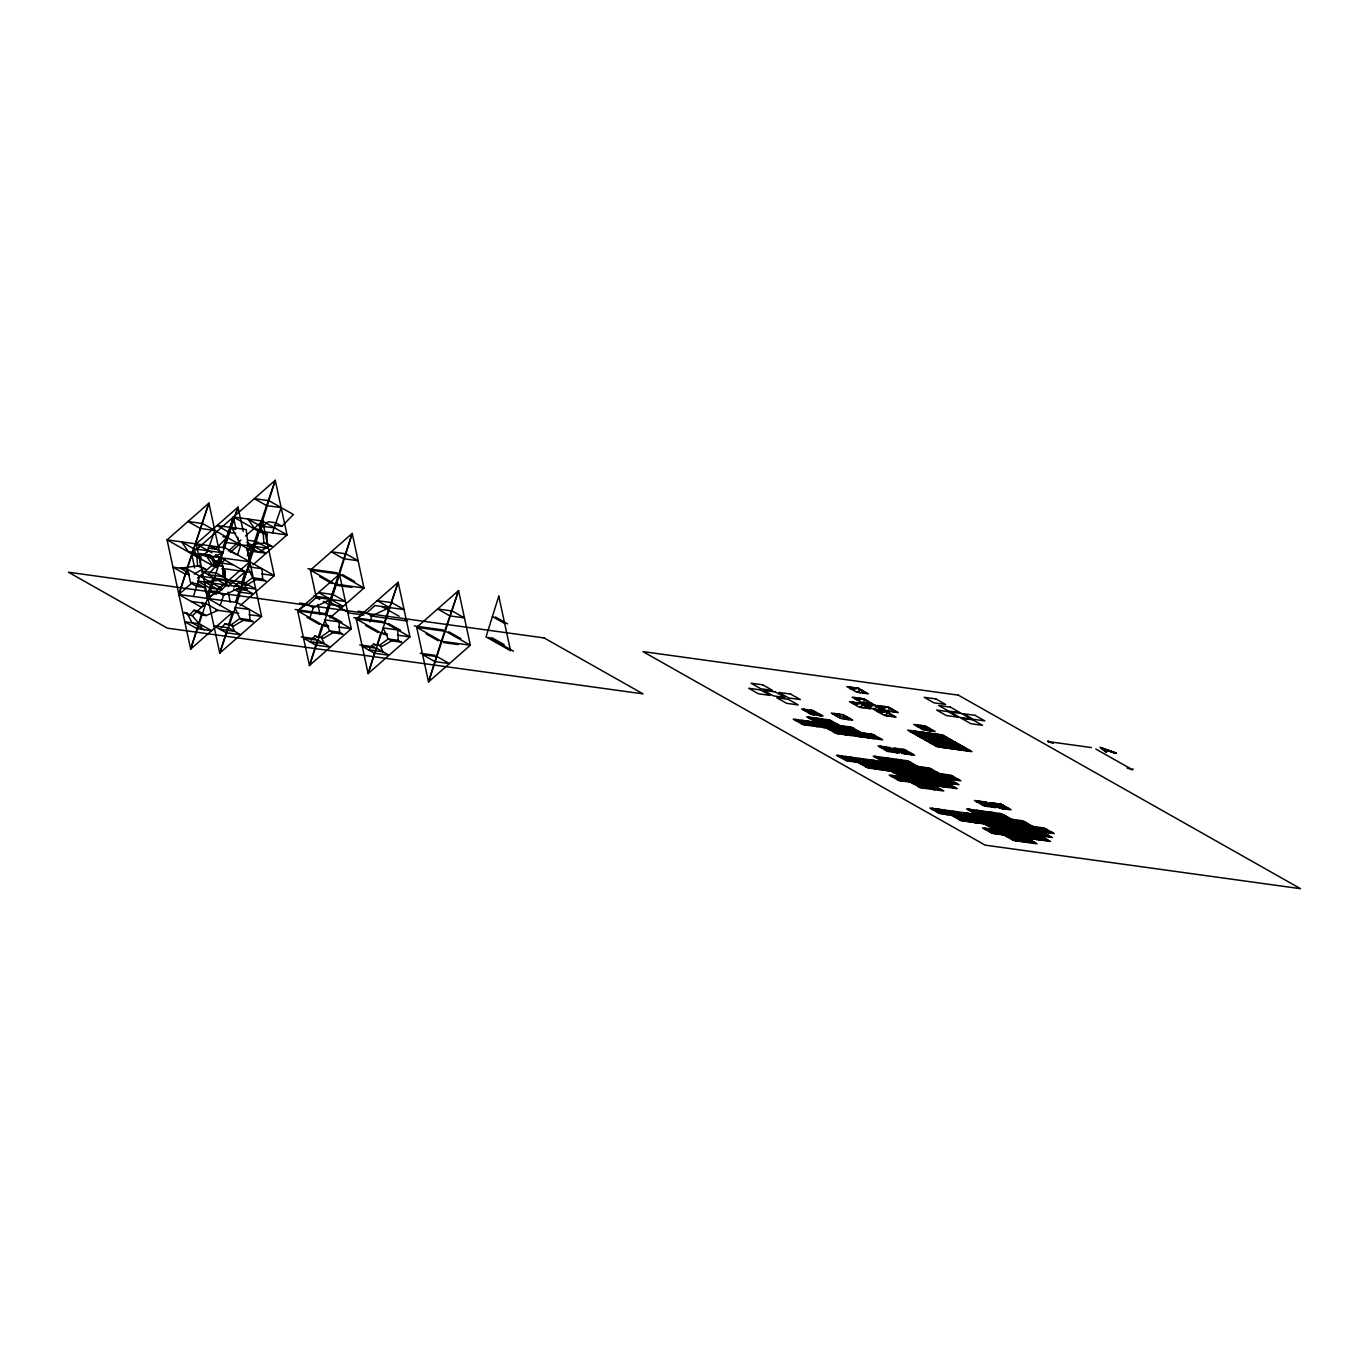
<?xml version="1.0" encoding="UTF-8"?>
<svg xmlns="http://www.w3.org/2000/svg" width="1369" height="1369" viewBox="0 0 1369 1369"><rect width="100%" height="100%" fill="white"/><g stroke="black" fill="none" stroke-linecap="round" stroke-linejoin="round"><path stroke-width="1.5" d="M222.839 566.116L222.753 576.674L208.208 574.655L216.507 565.243L222.839 566.116L214.129 563.891L209.645 554.924L199.617 553.538L202.937 555.403L212.948 556.789L222.993 552.836L210.723 545.889M189.008 573.132L180.246 568.169L197.581 565.893L205.744 569.299L200.404 566.287L200.798 556.978L192.362 552.203L188.426 551.673L181.615 541.867L193.885 548.815L222.993 552.836M227.442 582.766L217.021 588.978L204.768 582.047L222.103 579.754L230.266 583.16L224.927 580.148L225.32 570.856L221.932 568.939M269.265 546.06L258.844 552.255L246.591 545.324L263.926 543.031L272.089 546.436L266.767 543.425L267.143 534.132L258.707 529.358L254.771 528.81L247.977 519.022L260.23 525.953L274.775 527.972M813.083 713.625L813.186 711.777M814.076 714.122L814.196 711.914L811.423 710.289M813.734 724.92L813.853 722.712M814.846 723.226L814.76 725.057L817.533 726.682M818.217 721.497L818.303 719.666M819.21 721.993L819.312 719.803L816.54 718.16M829.854 723.106L829.956 721.275M830.846 723.602L830.966 721.412M839.659 728.65L839.762 726.819M840.652 729.164L840.771 726.956M845.323 759.384L845.443 757.177M846.949 731.474L846.829 733.681L849.601 735.307M846.436 757.673L846.333 759.521L849.122 761.147M847.941 731.987L847.839 733.818L850.628 735.444M858.483 735.29L858.585 733.082M859.492 735.427L859.766 733.544L865.465 734.332M870.41 767.547L870.53 765.357M899.878 775.299L899.998 773.091M900.888 775.436L900.973 773.588M904.772 750.879L904.687 752.728L900.614 752.231M905.679 753.224L905.782 751.033M936.755 773.981L936.636 776.189L940.948 778.687M937.44 780.638L937.543 778.807M937.645 776.326L937.748 774.478M938.432 781.134L938.552 778.944M857.045 759.932L856.772 761.181L852.716 760.616M868.613 762.738L868.682 761.54M878.419 768.3L878.487 767.085M882.081 760.411L882.166 759.213M890.517 749.99L890.586 748.775M893.735 762.02L893.803 760.822M909.666 780.997L909.752 779.782M913.345 773.126L913.414 771.911M915.262 767.975L914.954 769.224L903.899 766.52M923.151 778.67L923.236 777.455M932.956 784.215L933.042 783M944.61 785.823L944.678 784.608M946.441 781.887L946.509 780.672M948.272 777.951L948.358 776.736M950.291 813.922L950.377 812.724M973.667 815.941C973.804 820.801 957.77 809.438 973.085 815M983.472 821.486L983.199 822.735L978.698 822.119L978.715 821.041L973.701 819.312L982.891 820.544M986.981 804.544L987.066 803.329M993.192 828.245L993.278 827.03M1002.998 833.789L1003.083 832.574M1004.846 829.854L1004.914 828.639M1006.677 825.901L1006.763 824.703M1008.508 821.965L1008.594 820.767M1014.651 835.398L1014.72 834.183M1028.205 831.856C1028.359 836.716 1012.307 825.353 1027.623 830.915M1041.689 829.528L1041.604 830.726L1039.91 830.572M201.637 607.357L178.86 594.471L185.859 572.071M187.142 567.998L208.892 503.142L219.382 551.69M243.254 531.429L238.001 507.163L196.178 543.887L219.776 653.116L261.599 616.392L237.077 602.514L178.86 594.471L208.892 503.142L167.069 539.865L190.667 649.094L232.49 612.371L207.968 598.493L204.34 587.455L198.197 583.981L190.616 582.92L187.519 569.179L172.973 567.177L185.226 574.107L189.384 574.672M201.483 614.459L190.667 649.094L238.001 507.163L224.157 547.634M206.565 598.15L210.381 585.932M211.647 581.859L212.931 577.786M241.149 587.079L223.558 595.344L217.158 591.716L207.968 598.493L214.967 576.092M218.783 563.874L222.599 551.639L218.612 563.823M223.883 547.566L233.415 517.003L262.523 521.024L287.045 534.903L252.957 564.815M227.408 628.662L219.776 653.116L237.077 602.514L275.237 480.297L196.229 549.654M228.674 624.589L232.49 612.371M235.673 602.172L239.489 589.953M241.406 583.844L245.222 571.626L215.446 554.787M248.388 561.444L251.571 551.245L246.317 548.284M253.487 545.136L257.937 530.881L233.415 517.003L223.027 547.36M317.095 641.051L309.462 665.505L351.285 628.782L339.495 574.159L310.387 570.137L316.496 598.458M318.361 636.979L322.177 624.76L297.655 610.882L339.495 574.159L364 588.037L329.929 617.949M325.36 614.578L352.209 533.431L364 588.037L334.909 584.015L310.387 570.137L352.209 533.431L326.763 614.903L309.462 665.505L297.655 610.882L306.844 604.105L313.244 607.733L330.836 599.468M375.756 649.163L368.124 673.599L409.947 636.876L398.157 582.27L356.316 618.993L368.124 673.599L398.157 582.27L384.295 622.741M377.023 645.09L380.839 632.854L356.316 618.993L365.506 612.217L371.906 615.828L389.498 607.562L377.228 600.632L391.791 602.651L404.043 609.581L374.935 605.56L366.105 613.5M207.472 551.707L214.796 530.453L200.233 528.434L187.981 521.503L202.544 523.523L239.318 544.314L230.471 552.272M237.539 554.839L240.858 544.742L231.635 527.544L235.143 529.512M272.482 532.883L281.141 507.591L266.596 505.589L254.326 498.658L268.889 500.66L293.411 514.522L281.928 526.261L274.348 525.217M193.423 596.49L199.788 576.109L243.442 582.15L255.695 589.081L197.478 581.038L209.748 587.968L222.223 589.697M220.238 605.423L223.558 595.344M309.924 617.83L313.244 607.733M369.921 621.885L371.906 615.828M217.5 563.549L219.57 557.491M206.856 598.219L213.769 577.992M259.323 526.825L275.237 480.297L287.045 534.903L257.937 530.881M248.679 561.512L262.523 521.024L274.33 575.647L240.242 605.56M235.964 602.24L249.808 561.769L247.241 548.37L240.858 544.742L248.131 545.752L254.531 549.38L247.241 548.37M325.634 614.647L339.495 574.159M938.295 812.279L938.295 811.218L932.186 809.336M944.422 813.118L939.784 811.663M998.463 806.067L997.094 806.803M999.216 807.06L1004.435 806.923M991.002 832.13L991.053 831.103L984.91 829.203M992.354 831.548L996.991 833.019M1005.65 807.06L1005.342 807.898L1008.731 808.412M998.514 832.301L998.189 833.156L1002.861 833.824M1012.769 838.461L1011.4 839.214M1018.587 840.138L1013.984 838.667M1019.648 840.309L1019.785 839.283L1014.771 837.554M897.534 760.531L892.297 760.599M916.819 772.321L920.344 772.013M952.071 776.445L943.635 775.23M996.991 826.739L991.567 826.5M1010.476 824.412L1005.205 824.206M816.454 723.602L806.7 721.001M867.809 766.674L876.554 769.121M875.835 763.816L880.934 763.97M877.683 764.432L881.277 764.929L881.739 764.073L879.582 762.841M905.816 763.748L902.376 761.335M907.253 776.548L911.891 777.181L909.273 775.008M900.939 774.495L912.541 777.643L912.986 776.771L910.83 775.538M916.888 782.075L921.696 782.726L919.095 780.552M918.753 782.692L922.347 783.188L922.809 782.332L920.652 781.083M962.373 818.268L962.783 817.413L1011.434 824.121M971.614 820.099L963.485 817.858L966.086 820.031M965.881 814.025L978.356 815.359L986.519 819.62L982.668 818.833M985.132 814.726L987.443 814.931L980.033 810.739M985.92 815.359L988.093 815.394M989 817.071L996.546 820.493L995.006 820.168M989.89 817.464L990.848 817.447M997.539 825.336L999.353 826.636M1006.574 821.896L1008.371 822.016M1048.124 740.475L1047.644 741.519L1053.257 743.384M1020.247 829.768L1032.893 831.274L1041.056 835.535L1037.206 834.748M1028.033 829.049L1030.635 828.724L1027.725 827.081M1026.99 833.601L1038.677 835.946M1028.821 829.665L1030.994 829.7L1042.545 836.151M1031.045 829.7L1029.283 827.612L1032.825 828.69M1030.053 835.312L1039.225 839.471M1036.008 838.53L1030.977 835.723L1032.671 835.946M1041.809 836.699L1048.295 840.72M1049.475 836.202L1044.958 833.31M1133.121 768.83L1132.642 769.874L1127.046 767.992M859.749 759.521L855.266 759.384M896.507 760.394L892.348 760.343M917.966 767.564L913.431 767.41L918.513 768.42M951.061 776.326L944.644 775.367M967.507 816.608L963.81 813.511M980.974 814.281L977.278 811.167M997.248 818.594L997.505 817.635L987.289 812.878M998.6 818.303L998.377 819.192L1002.844 820.733M1020.521 821.811L1020.127 820.476M1019.135 824.959L1018.279 825.747L1012.085 823.453M1019.648 826.174L1024.217 827.766M1026.134 823.95L1021.582 822.358M1027.041 824.429L1026.356 825.267L1021.257 823.625L1031.353 827.851M1024.748 829.169L1025.21 828.365L1028.324 830.093M1024.833 839.163C1025.809 836.185 1018.348 836.1 1016.482 835.501M1028.033 834.936L1031.73 838.05M1031.353 841.798L1030.669 842.619L1025.569 840.994L1028.256 842.551M1041.501 832.609L1045.197 835.723M1043.503 839.693L1039.807 836.579M1044.821 839.471L1044.102 840.292L1039.037 838.667L1041.723 840.224M191.13 601.402L205.675 603.421L217.945 610.352L206.206 615.571L197.769 610.796L193.833 610.249L189.47 615.4L184.13 612.388L192.293 615.793L201.637 626.626M234.031 587.113L237.966 582.869L246.677 585.093L255.935 579.617L265.945 581.004L262.626 579.121L252.615 577.735L244.298 583.742L247.276 590.535L236.888 589.098M221.316 627.858L225.252 623.614L233.962 625.838L243.203 620.362L253.214 621.731L249.911 619.866L239.9 618.48L231.583 624.486L234.561 631.28L219.998 629.278M311.003 640.247L314.938 636.003L323.649 638.228L332.889 632.752L342.9 634.138L339.598 632.256L329.587 630.869L321.27 636.876L324.248 643.67L309.685 641.667M369.664 648.358L373.6 644.114L382.31 646.322L391.551 640.846L401.562 642.232L398.259 640.367L388.248 638.981L379.932 644.987L382.909 651.781L368.347 649.762M208.002 548.062L215.583 549.123L227.049 537.384L222.89 536.802M247.276 555.643L251.571 551.245L266.134 553.264L246.865 542.364M918.582 734.143C925.838 741.656 944.011 739.055 955.151 742.084M919.66 733.082L918.069 731.576M925.718 727.367L924.126 725.861M931.296 734.691L929.705 733.185M928.387 739.688C935.575 747.166 953.817 744.616 964.974 747.628M929.465 738.644L920.909 733.835M941.872 737.361L941.564 738.37L948.717 741.724L936.909 741.604L929.226 739.585M942.95 736.3L941.359 734.794M940.024 741.296L939.733 742.306L946.886 745.677L934.822 745.506M941.102 740.253L932.546 735.444M938.193 745.232L937.628 746.019L939.425 747.115M939.271 744.188L930.715 739.38M951.677 742.905L951.387 743.915L958.522 747.286L946.715 747.149L939.048 745.13M952.756 741.861L944.199 737.052M949.846 746.841L949.247 747.577L951.061 748.723M950.925 745.797L942.351 740.988M962.561 747.406L954.005 742.597M205.675 603.421L192.293 615.793M217.757 593.017L226.587 585.059L202.082 571.198L216.627 573.2L253.402 594.009L238.856 591.99L233.603 589.029M307.443 605.406L316.273 597.449L345.382 601.47L333.129 594.54L318.566 592.52L343.089 606.399L328.543 604.379L323.289 601.419M195.989 549.825L201.859 544.605M220.512 563.686L224.91 559.767M262.335 526.962L268.204 521.743L275.802 522.787L281.928 526.261M178.86 594.471L192.807 582.236M197.461 578.163L220.7 557.748L226.809 586.069M228.435 550.954L240.841 540.071M245.479 535.998L262.523 521.024M207.968 598.493L249.808 561.769L191.592 553.726L194.655 567.895M228.178 586.582L245.222 571.626M202.937 555.403L208.43 550.817M194.244 574.073L202.92 568.905M804.219 722.969L805.811 722.165M827.509 726.186L829.101 725.382M835.227 732.039L836.818 731.234M850.799 729.403L852.391 728.599L849.636 726.939M871.985 736.693L873.901 738.661M872.241 736.556L873.833 735.752M893.769 765.596L900.956 770.097M894.025 765.476L895.617 764.655M892.194 769.412L893.786 768.591L881.225 761.386M905.662 767.085L907.202 766.144L898.406 762.242M903.574 771.141L906.552 773.725L912.901 775.778M903.831 771.021L905.422 770.199M899.912 779.029L901.829 780.997M900.152 778.893L901.76 778.088M928.952 770.302L930.492 769.361L927.806 767.821M926.864 774.358L930.321 777.216M927.121 774.238L928.712 773.417M921.611 786.046L923.202 785.241M933.247 787.654L934.787 786.713L912.267 773.964M802.2 723.328L803.158 722.849M803.415 722.712L804.732 721.874L802.063 720.351M826.448 726.066L825.575 726.699L828.382 728.291M826.705 725.929L828.023 725.091L823.659 722.695M836.237 732.193L837.623 731.491M837.879 731.354L838.838 730.875M849.721 729.283L848.866 729.917L853.229 732.141M849.978 729.147L851.313 728.308L848.626 726.785M870.222 736.916L871.18 736.436M871.437 736.3L872.823 735.598M892.006 765.819L892.964 765.339M893.221 765.22L894.607 764.518M890.175 769.772L891.116 769.275M891.373 769.156L892.759 768.454M904.601 766.948L903.728 767.581L907.852 769.908M904.858 766.828L906.244 766.127M901.812 771.38L902.77 770.884M903.027 770.764L904.413 770.062M898.15 779.252L899.091 778.773M899.347 778.636L900.734 777.934M926.933 770.644L927.891 770.165M928.148 770.045L929.534 769.344M925.102 774.597L926.06 774.101M926.317 773.981L927.703 773.28M919.592 786.405L920.55 785.926M920.807 785.789L922.124 784.967L917.932 782.572M931.245 788.014L932.186 787.534M932.443 787.397L933.829 786.696M800.283 722.575L800.916 721.617M802.097 721.668L803.586 721.223M823.573 725.792L824.771 725.194M825.387 724.885L826.876 724.441M824.583 726.203L827.732 724.92M839.727 731.217L836.596 732.501M838.94 732.535L837.434 732.98M839.556 732.21L840.686 731.491L838.581 730.464M846.863 729.01L848.044 728.411M847.873 729.42L851.022 728.137M868.322 736.163L869.503 735.581M870.119 735.256L871.608 734.811M869.315 736.573L872.464 735.307M881.533 762.601L882.594 762.601M891.287 764.484L890.09 765.083L892.331 766.281M891.904 764.176L893.392 763.731M888.259 769.019L888.772 768.009M890.072 768.112L891.561 767.667M889.268 769.412L892.417 768.146M906.826 761.797L912.781 764.826M901.743 766.691L902.856 765.956L899.912 764.997M903.54 765.784L905.046 765.339M902.753 767.085L905.884 765.819M901.093 770.028L899.895 770.627L902.137 771.825M896.233 778.499L897.414 777.917L891.014 775.316M897.243 778.91L900.391 777.626M911.651 774.974L913.003 774.82M912.798 775.299L913.859 775.299M925.016 769.908L925.649 768.933M926.83 769.002L928.319 768.557M926.026 770.302L929.175 769.036M924.999 772.937L926.488 772.492M924.349 774.443L927.343 772.972M922.603 780.843L923.664 780.843M917.675 785.652L918.873 785.07M919.489 784.762L920.978 784.3M929.329 787.261L930.509 786.679M931.142 786.371L932.631 785.909M930.338 787.671L933.47 786.405M963.725 820.082L962.356 820.219M1030.104 827.03L1031.456 826.893M1031.422 827.287L1037.377 830.316L1034.125 829.101M246.831 549.636L253.864 546.334M816.882 720.796L822.991 722.712M849.156 732.672L843.236 730.618L854.222 734.931M903.352 752.026L911.805 754.798M847.651 758.375L841.73 756.304L851.621 760.137M939.048 775.179L925.102 770.045M902.205 774.289L889.354 769.566M801.943 721.685L797.614 720.402M825.233 724.903L820.887 723.619M839.06 732.518L843.424 733.801M869.965 735.273L865.636 733.989M891.749 764.193L887.403 762.892M903.318 765.784L899.057 764.501M926.608 769.002L922.347 767.718M889.833 768.112L885.572 766.845M924.845 772.955L920.498 771.671M919.335 784.762L915.005 783.479M930.903 786.371L926.642 785.087M1004.093 807.761L999.353 807.111M938.124 812.313L937.235 812.193M944.234 813.152L939.493 812.501M972.88 820.425L977.671 821.075M971.254 821.075L970.364 821.229M977.329 821.93L972.589 821.263M996.17 823.642L1000.961 824.292M994.493 824.292L990.608 823.762M1000.619 825.148L995.862 824.48M992.491 831.513L997.282 832.164M990.831 832.164L989.941 832.044M1018.399 840.172L1013.642 839.522M887.249 749.545L895.24 751.495M888.156 749.938L892.434 750.315M886.616 750.298L885.418 750.144M886.034 758.888L893.221 759.881M884.494 759.265L878.453 757.827M885.384 759.658L877.443 757.69M897.67 760.497L898.868 760.394M860.913 759.607L868.1 760.599M860.262 760.377L852.322 758.409M872.549 761.215L874.055 761.421M871.009 761.592L864.968 760.171M871.916 761.985L867.022 761.027M919.129 767.65L922.176 768.06M882.355 766.76L885.418 767.188M880.815 767.136L874.791 765.716M881.722 767.53L873.781 765.579M915.741 771.962L911.925 771.432L916.682 772.356M952.225 776.411L953.457 776.582M927.104 777.13L937.474 779.902M926.454 777.9L919.523 776.086M950.377 780.347L951.626 780.518M913.619 779.474L915.125 779.663M949.744 781.117L942.813 779.303M912.079 779.834L908.092 779.286M912.969 780.227L907.921 779.235M936.909 782.692L944.097 783.667M935.369 783.051L929.329 781.631M936.259 783.444L930.971 782.366M947.006 784.659L943.138 784.129L949.778 784.454M983.729 804.099L988.606 804.784M984.619 804.493L988.76 805.092M983.079 804.869L981.881 804.698M954.244 812.399L956.674 812.861M952.704 812.758L948.717 812.211L953.628 813.169M977.534 815.616L984.294 818.696M975.977 815.975L972.161 815.462L976.918 816.386M1012.461 820.442L1014.121 820.664M1010.921 820.801L1006.814 820.219M1011.811 821.195L1006.694 820.185M987.34 821.16L994.904 823.317M986.69 821.93L982.172 821.297M1010.613 824.378L1012.29 824.6M997.676 825.302L1005.428 826.363M997.145 826.705L1004.333 827.697M1045.557 829.203L1046.789 829.374M995.639 827.081L991.669 826.534M1008.782 828.313L1011.212 828.793M1044.906 829.973L1037.976 828.142M1007.242 828.69L1003.203 828.108L1008.183 829.084M1032.072 831.531L1033.749 831.753M1030.532 831.907L1024.491 830.487M1031.422 832.301L1026.374 831.291M1005.411 832.626L1001.526 832.095L1014.138 833.242M1018.587 833.858L1027.589 837.862L1023.738 837.092M994.014 833.173L1001.749 834.234M1017.047 834.234L1012.838 833.618L1017.988 834.628M812.895 713.66L809.028 713.129M813.888 714.173L809.866 713.608M818.029 721.549L814.144 721.018M819.021 722.045L815 721.497M829.665 723.157L819.261 720.967M814.007 722.678L819.877 723.482M830.658 723.653L823.06 722.729M815 723.174L820.733 723.961M839.471 728.702L832.078 727.641M840.463 729.198L825.473 725.758M847.103 731.44L854.188 732.415M848.096 731.936L858.534 734.126M858.739 733.048L864.626 733.852M890.74 748.723L892.023 748.894M905.491 753.275L901.469 752.728M845.597 757.125L873.217 760.942M846.59 757.622L856.464 758.991M881.893 760.462L880.661 760.291M893.546 762.071L889.302 761.489M868.425 762.79L864.181 762.208M870.222 767.598L866.201 767.051M878.231 768.334L870.462 766.52M936.909 773.93L952.602 776.103M913.157 773.16L902.068 770.456M937.902 774.443L947.776 775.795M900.135 773.04L904.481 773.639M901.127 773.553L905.32 774.118M948.084 777.986L944.011 777.438M922.963 778.704L921.457 778.499M937.252 780.689L930.372 779.731M938.244 781.186L932.238 780.364M946.253 781.921L938.484 780.108M909.495 781.049L904.669 780.33M932.768 784.266L931.262 784.061M944.422 785.874L940.178 785.293M987.22 803.295L988.486 803.466M950.103 813.973L945.603 813.357M1006.489 825.952L1001.988 825.336L1002.005 824.258L996.991 822.529L1006.164 823.762M993.004 828.279L991.772 828.108M1004.658 829.888L1000.414 829.306M1014.463 835.432L1010.219 834.85M824.532 726.631L814.812 723.961M847.822 729.848L840.703 728.12M839.796 730.789L846.898 732.518L839.283 729.044M902.65 767.53L892.246 764.912M889.183 769.857L885.64 769.361M900.819 771.466L890.415 768.848M924.109 774.683L920.567 774.187M897.26 779.201L900.819 780.86M975.601 811.458L969.406 809.267M998.891 814.675L992.696 812.484M981.59 814.88L976.525 813.254L989.65 819.655M1004.949 818.114L999.815 816.472L1004.025 818.902M996.974 818.611L988.332 815M968.105 817.207L957.821 812.673M1020.35 821.845L1014.138 819.637M991.481 820.442L981.111 815.89M1024.577 829.203L1014.207 824.651M1022.643 833.139L1012.375 828.604M1026.476 835.261L1017.526 831.513M1046.019 836.356L1035.649 831.822M1038.044 836.87L1031.696 834.56M1032.534 838.684L1027.4 837.058L1030.087 838.615M1024.56 839.197L1018.211 836.887M823.625 725.929L825.815 726.99M844.947 729.814L849.054 730.379M838.547 730.259L842.705 730.841M870.513 737.532L859.544 734.503M892.246 766.452L891.048 766.281M903.899 768.06L891.989 765.031M927.172 771.277L924.263 770.867M890.415 770.388L887.506 769.994M902.051 771.996L890.158 768.967M925.341 775.213L922.432 774.82M898.389 779.868L897.465 779.748M919.831 787.021L918.907 786.901M931.485 788.63L919.574 785.618M850.166 727.658L844.177 726.836M903.198 769.275L897.225 768.454M904.053 769.754L900.905 771.295M899.536 777.147L893.546 776.326M804.442 721.703L801.293 722.986L804.869 724.937M894.539 764.381L891.253 765.682M921.833 784.796L918.685 786.063L922.261 788.014M992.046 803.945L998.377 805.947M981.06 823.145L975.532 822.701M1004.35 826.363L998.446 825.695L1000.363 826.773M1000.671 834.234L995.16 833.789M1006.352 836.356L1012.684 838.358M1022.13 841.387L1016.602 840.942M267.143 534.132L263.207 533.585L254.771 528.81M235.588 533.328L229.342 532.455L217.089 525.525L246.198 529.546L248.131 545.752M247.84 540.259L256.157 541.405L268.427 548.336L247.635 545.461M266.767 543.425L263.926 543.031L263.207 533.585L260.23 525.953M224.756 542.312L239.318 544.314M307.922 568.751L337.031 572.772M200.798 556.978L196.862 556.43L188.426 551.673M232.952 564.695L218.407 562.676L206.137 555.746L212.948 565.534L216.319 567.451M212.948 565.534L216.884 566.082M222.343 568.46L251.451 572.482M261.855 573.919L274.33 575.647L225.286 547.908L167.069 539.865L216.114 567.605M200.404 566.287L197.581 565.893L196.862 556.43L193.885 548.815M337.356 585.402L351.901 587.404M222.103 579.754L224.927 580.148M242.467 584.512L246.677 585.093M313.826 596.063L328.389 598.082M204.34 587.455L196.742 586.394L190.616 582.92M217.158 591.716L209.885 590.723L216.268 594.334M306.844 604.105L299.571 603.113L304.363 605.817M365.506 612.217L358.233 611.207L363.025 613.928M363.932 615.057L349.352 613.038L327.242 600.546M370.178 615.913L407.688 621.098L404.848 619.49M295.208 609.496L324.316 613.517M353.869 617.607L382.978 621.629M414.277 625.958L443.385 629.98M297.655 610.882L326.763 614.903L351.285 628.782L338.81 627.053M356.316 618.993L385.425 623.015L409.947 636.876L397.472 635.165M849.653 688.196L851.142 688.402M859.818 689.6L861.289 689.805M850.919 688.915L854.786 689.446M858.688 689.993L862.556 690.524M215.857 610.061L238.736 613.226M249.124 614.664L261.599 616.392L247.173 549.636M322.177 624.76L328.423 625.616M380.839 632.854L387.085 633.727M854.872 698.755L856.361 698.96M865.037 700.158L866.509 700.363M324.624 626.146L328.782 626.711M383.286 634.241L387.444 634.822M443.71 642.591L458.256 644.611M856.138 699.473L860.023 700.004M863.907 700.552L867.792 701.082M954.569 714.618L953.782 714.55M966.788 716.295L967.832 716.449M852.305 703.255L853.794 703.461M862.47 704.659L863.942 704.864M866.218 705.172L867.706 705.377M876.382 706.575L877.871 706.78M879.668 707.037L881.14 707.243M889.816 708.44L891.305 708.646M853.572 703.974L857.439 704.505M861.341 705.035L865.208 705.583M867.484 705.891L871.368 706.421M875.27 706.969L879.138 707.499M880.934 707.739L884.802 708.286M888.703 708.817L892.571 709.347M206.206 615.571L202.27 615.023L193.833 610.249M877.426 711.521L878.915 711.726M887.591 712.924L889.08 713.129M878.693 712.222L882.577 712.77M886.479 713.3L890.346 713.831M229.735 625.257L233.962 625.838M301.112 636.807L315.657 638.81M359.773 644.919L374.319 646.921M420.18 653.253L434.726 655.272M1048.397 741.622L1091.384 747.56M803.124 709.809L813.135 712.719M832.506 713.728L833.379 713.848M843.304 715.217L844.16 715.337M803.979 710.289L813.118 712.89M916.494 725.998L928.131 727.606M834.542 714.858L836.1 715.08M844.622 716.261L846.179 716.466M835.466 715.388L838.444 715.799M844.125 716.586L847.103 716.997M917.76 726.717L921.679 727.247L916.066 724.749M929.397 728.325L921.269 728.702M836.219 715.816L842.038 716.62L846.932 719.392M836.972 716.244L839.95 716.654M845.631 717.442L848.609 717.852M837.896 716.757L839.454 716.98M847.976 718.16L849.533 718.366M820.664 714.738L814.127 713.078L817.841 714.635M932.751 730.293L925.495 728.325M821.52 715.217L818.32 714.772M839.916 717.904L840.771 718.023M850.697 719.392L851.552 719.512M808.258 717.681L818.268 720.59M819.637 719.255L829.905 722.199M910.419 731.713L945.346 736.539M809.113 718.16L823.265 722.61M820.476 719.735L834.731 724.15M911.686 732.432L915.724 732.98L909.991 730.464M946.612 737.258L938.894 737.686L931.074 735.649M915.194 734.417L927.258 734.571L921.645 732.073M950.137 739.243L942.711 737.258M837.434 724.235L830.897 722.575M835.022 724.406L838.29 724.714M917.452 735.683L952.379 740.509M920.225 737.258L925.444 738.507L921.491 737.977M794.773 720.008L796.604 720.265M804.596 721.36L810.123 722.028L821.126 726.169M827.886 724.577L839.71 727.743M843.167 726.699L841.387 726.699M851.176 727.795L852.99 728.051M795.629 720.488L797.442 720.744M805.451 721.839L813.802 723.756M828.741 725.057L839.71 727.914M841.918 726.888L844.023 727.179M845.032 727.315L847.976 728.274M852.031 728.274L853.845 728.53M956.435 742.802L948.7 743.23L940.879 741.194M925.016 739.962L937.063 740.116L929.927 736.762L930.218 735.752L938.758 740.167M959.943 744.787L952.516 742.802M812.587 724.988L808.857 724.441M858.876 731.388L855.3 730.841M801.515 723.825L802.456 723.739M813.426 725.467L802.183 722.541M825.644 727.161L814.795 724.115M859.732 731.867L848.763 728.975M927.258 741.228L962.185 746.054M827.869 728.77L838.838 731.662M872.618 734.948L874.449 735.204M930.03 742.802L935.249 744.069L931.314 743.521M828.724 729.249L838.581 731.799M866.474 734.468L869.435 735.427M873.473 735.444L875.287 735.683M966.24 748.347L958.505 748.775L950.685 746.738L956.555 749.476M969.748 750.332L962.321 748.347M833.755 732.107L835.586 732.364M842.568 733.322L839.659 732.381M843.578 733.459L845.683 733.75M857.319 735.358L847.907 732.723M880.335 738.541L876.879 738.028M834.611 732.586L836.425 732.843M844.433 733.938L846.521 734.229M881.191 739.02L870.222 736.128M879.514 746.807L881.516 747.08M880.815 746.327L891.168 748.415M894.727 748.911L904.721 751.821M880.37 747.286L883.364 747.696M884.186 747.816L888.567 748.415M895.583 749.391L904.721 751.992M885.349 748.193L888.755 748.672M886.034 748.586L888.549 748.929M891.099 750.931L897.054 751.752M912.25 753.84L905.73 752.197M886.256 750.623L897.91 752.231M913.106 754.336L910.128 753.908M874.774 756.954L898.338 760.223M907.887 761.54L909.701 761.78M875.63 757.451L881.585 758.272M908.725 762.02L910.556 762.276M884.134 760.257L886.65 760.616M895.771 761.866L898.286 762.225M883.912 760.531L887.334 760.993M895.566 762.139L901.88 763.56M884.1 760.77L888.498 761.369M895.754 762.379L900.152 762.978M900.956 763.098L905.765 763.765L898.338 759.555M881.516 760.77L890.329 761.985L894.436 764.313M891.168 762.105L901.966 763.594L906.192 765.99M902.804 763.714L906.398 764.21M838.016 756.082L841.678 756.663M881.756 762.122L880.387 762.259L892.708 768.317M882.765 762.259L886.393 762.755M894.402 763.868L898.047 764.364M906.038 765.476L921.337 767.581M929.329 768.693L931.16 768.95M838.855 756.561L845.392 758.221M883.604 762.738L887.249 763.235M888.259 763.389L891.202 764.347M895.258 764.347L898.903 764.843M906.894 765.956L914.68 767.034M930.184 769.173L931.998 769.429M859.013 760.993L870.444 765.254M870.65 762.601L873.165 762.944M917.23 769.036L924.52 770.952M858.791 761.25L865.105 762.67M870.444 762.858L873.85 763.32M917.008 769.292L927.634 773.143M858.979 761.489L863.377 762.105M870.633 763.098L875.031 763.714M917.196 769.532L921.594 770.148M922.398 770.251L926.111 770.456M937.046 772.27L927.189 769.737M866.047 762.824L878.607 765.322M923.425 770.764L903.643 766.64M937.902 772.749L926.916 769.857M859.458 763.235L874.38 768.3L888.19 770.73M870.838 764.809L884.562 766.691M892.571 767.804L896.216 768.3M904.207 769.412L919.489 771.517M927.497 772.629C932.186 771.414 954.296 781.648 937.714 775.213M860.314 763.714L863.137 764.107M871.677 765.288L877.905 766.144M893.427 768.283L897.054 768.796M898.064 768.933L901.024 769.891M905.063 769.891L912.832 770.969M921.354 772.15L924.297 773.109M928.353 773.109L936.704 775.025M880.455 768.146L887.745 770.062M915.399 772.972L917.914 773.314M950.326 777.797L952.841 778.14M865.345 766.554C881.02 766.332 850.833 761.404 846.384 758.58M880.25 768.403L884.836 769.258M915.176 773.228L919.763 774.084M935.489 776.257L925.341 773.673M950.103 778.054L954.689 778.91M955.494 779.012L958.488 779.423M936.328 776.736L925.085 773.793M957.359 779.645L959.344 779.919M892.554 771.996L906.98 776.411L900.939 774.341M914.013 774.957L930.715 777.267L937.491 779.731M950.77 780.039L939.168 778.687M893.409 772.475L899.929 774.135M914.868 775.436L922.655 776.514M939.699 778.875L945.928 779.731M925.204 778.516L927.72 778.858M948.495 781.733L955.767 783.667M924.982 778.773L928.387 779.252M948.272 781.99L951.677 782.469M925.17 779.012L929.568 779.628M948.46 782.229L952.858 782.846M953.663 782.948L956.657 783.376M922.295 778.978L933.145 781.237M955.528 783.581L957.513 783.855M890.723 775.932L892.537 776.189M900.545 777.284L914.287 779.183M922.809 780.364L921.457 780.518L933.778 786.576M923.835 780.501L948.939 783.975M891.578 776.411L893.392 776.668M894.402 776.805L897.345 777.763M901.401 777.78L909.17 778.841M924.674 780.997L932.46 782.058M911.72 780.843L914.235 781.186M935.01 784.061L942.3 785.994M946.646 785.669L949.162 786.011M911.514 781.1L916.083 781.956M934.787 784.317L939.374 785.173M946.441 785.926L951.027 786.781M951.831 786.901L954.826 787.312M917.914 782.572L898.132 778.465M932.118 784.54L942.728 786.662M942.043 785.909L952.841 787.397L949.966 786.422M953.68 787.517L955.682 787.791M912.165 783.085L913.996 783.342M921.987 784.454L925.632 784.95M933.641 786.063L935.455 786.302M913.02 783.564L914.834 783.821M915.844 783.958L918.804 784.933M922.843 784.933L926.488 785.43M934.479 786.542L936.31 786.781M941.342 789.639L937.833 789.109M942.197 790.118L931.228 787.226M999.49 804.27L991.481 802.85M975.994 801.361L977.979 801.652M987.631 802.97L977.295 800.899M991.19 803.466L1002.844 805.075M976.85 801.858L979.845 802.268M980.649 802.371L985.047 802.987M994.305 804.27L1003.545 806.392M1003.699 805.554L1000.431 805.109L1005.582 806.94M981.83 802.764L985.235 803.227M985.013 803.483L977.74 801.567M1003.58 806.444L994.356 804.305M987.562 805.485L993.535 806.307M982.737 805.177L994.373 806.786M997.933 807.282L1009.586 808.891M968.105 809.746L970.142 810.534M980.033 811.389L985.783 815.325M989.565 812.707L1000.003 817.276L998.617 816.848M1003.032 814.572L1009.073 818.542M990.42 813.203L992.679 813.511M1003.888 815.051L1008.919 817.909M933.812 808.857L939.63 809.661L938.621 809.216M931.348 808.857L955.066 812.142L963.228 816.403L961.859 815.958M1000.756 818.457L1013.282 820.185L1021.445 824.446L1017.595 823.659M934.445 809.661L943.686 811.783L934.497 809.695M949.795 811.783L940.571 810.499L945.722 812.33M1008.012 819.826L1001.526 819.073L1006.455 821.862M1025.33 822.204L1029.728 825.079M952.345 813.768L959.635 815.702M975.635 816.985L982.908 818.919M1010.562 821.811L1013.077 822.17M952.122 814.025L956.709 814.88M957.513 815L960.952 815.462M975.412 817.242L979.999 818.097M980.803 818.217L984.243 818.679M1010.339 822.067L1014.925 822.923M1015.73 823.043L1019.768 823.71M938.09 812.673L958.54 815.496L962.595 817.789M959.378 815.616L961.808 815.958M972.572 817.447L983.575 819.706M995.862 820.664L998.104 821.229L991.344 817.413M1019.066 824.857L1007.362 822.512L1000.739 818.799M1032.466 827.03L1045.933 828.878M1033.321 827.509L1041.107 828.587M976.816 820.596L967.592 818.457L976.781 820.561M985.44 822.529L992.73 824.463M1008.731 825.747L1011.246 826.106M1043.657 830.572L1050.93 832.506M985.218 822.803L988.64 823.265M1008.508 826.02L1011.913 826.482M1043.435 830.846L1046.857 831.308M958.676 819.346L960.508 819.603M961.517 819.74C966.377 820.698 951.541 813.922 963.673 819.945M985.406 823.043L989.804 823.642M1008.696 826.26L1013.094 826.859M1013.899 826.979L1017.937 827.646M1043.623 831.086L1048.021 831.685M1048.825 831.804L1051.82 832.215M959.532 819.826L961.346 820.082M970.895 821.4L993.398 825.267M992.474 824.378L1014.925 827.475L1017.218 828.793M1015.764 827.595L1019.546 828.382M1040.765 831.051L1051.375 833.173M1050.69 832.42L1052.675 832.694M982.138 823.145L974.523 822.564M985.885 824.788L1009.603 828.057L1017.783 832.318L1016.397 831.89M986.741 825.267L992.696 826.089M995.246 828.091L997.761 828.433M1006.882 829.7L1009.415 830.042M1030.172 832.917L1032.688 833.259M995.023 828.348L999.61 829.203M1006.677 829.956L1011.263 830.812M1012.067 830.915L1015.49 831.394M1029.967 833.173L1034.536 834.029M1035.34 834.132L1038.78 834.611M992.628 828.587L1003.203 830.812M1002.279 829.922L1014.84 832.42M1013.933 831.531L1016.346 831.873M984.054 828.724L1021.086 834.183M1002.502 831.633L993.278 830.367L998.429 832.198M1043.11 837.246L1047.507 840.104M1005.051 833.635L1007.567 833.978M1016.705 835.244L1023.978 837.161M1004.846 833.892L1008.251 834.354M1005.034 834.132L1009.415 834.748M1016.671 835.74L1021.069 836.356M1021.873 836.459L1025.313 836.938M1036.076 838.427L1037.548 838.752M990.797 832.54L1013.146 836.442M1012.085 835.484L1022.883 836.972M1036.932 838.906L1039.157 839.471M1006.044 835.09L1015.558 837.075M1005.496 835.877L1017.578 837.537M1008.611 836.664L1017.834 838.803M1014.737 837.52L1018.433 838.033M1017.886 838.838L1008.645 836.716M1019.768 840.361L1024.08 841.079L1017.629 837.554M1012.239 839.693L1025.689 841.815L1018.878 837.965M1035.529 842.91L1028.324 839.385M1023.208 841.405L1015.593 840.806M858.688 732.175L859.972 733.202M835.415 728.958L837.742 730.601M885.127 761.729L890.877 764.689M915.895 766.383L906.346 760.668M871.642 764.056L872.926 765.083M900.083 772.184L901.367 773.211M923.87 775.864L922.774 774.94M947.16 779.081L945.876 778.054M910.402 778.191L909.119 777.164M933.675 781.408L932.58 780.484M912.712 782.315L918.736 785.139M1007.396 823.111L988.042 811.851M984.106 819.894L983.01 818.953M1009.723 827.218L1029.077 838.478M986.433 824.001L987.699 825.028M993.911 825.439L992.833 824.514M996.238 829.546L997.522 830.572M836.219 724.56L840.686 726.853M824.566 722.952L829.049 725.245M846.025 730.105L849.345 731.731M841.541 730.516L838.273 728.907M911.035 754.182L912.815 754.952M840.036 756.218L838.29 755.466M875.766 768.505L877.563 769.275M894.573 772.133L893.717 771.859M818.765 715.131L820.219 715.696M809.13 721.703L807.71 721.138M932.015 772.972L928.011 770.935M945.175 780.484L941.804 779.166M921.885 777.267L918.513 775.949M943.104 782.144L944.798 782.846M990.112 820.972L988.418 820.459M1040.337 829.34L1036.966 828.005M817.225 714.84L821.229 715.833M932.357 773.297L936.704 774.854M972.315 815.753L969.954 814.555M817.635 714.755L805.811 710.528M854.581 732.329L866.868 736.676M895.634 772.424L899.946 773.964M998.36 831.069L1001.423 832.061M841.25 756.544L839.3 755.602M1000.209 827.116L1003.357 828.399M867.005 761.267L863.959 760.017M948.597 812.176L946.663 811.338M948.7 812.45L945.654 811.201M919.42 734.041C921.748 736.488 950.36 737.258 933.282 733.681M828.621 723.003L839.676 726.717M809.781 722.113L813.819 723.585M913.517 767.684L910.539 766.452M911.686 771.637L908.708 770.405M981.727 821.195L978.749 819.963M926.129 787.483L930.424 787.825M855.505 732.398L849.892 730.053M913.363 767.393L911.549 766.606M942.094 781.819L956.212 784.334M907.955 779.491L906.038 778.413M988.726 804.818L991.704 806.05M1004.949 824.395L1002.04 823.18M1012.992 833.909L1010.014 832.677M847.907 728.479L841.644 725.827M869.366 735.649L863.086 732.98M824.617 725.262L816.814 721.737M839.95 732.021L845.974 734.811M839.693 732.141L844.964 734.674M801.344 722.045L795.064 719.392M906.757 762.362L899.365 759.709M908.058 762.773L910.06 763.406M904.823 762.105L908.246 763.183M909.529 763.611L912.918 764.809M926.077 769.378L920.807 766.862M925.82 769.515L919.797 766.726M902.787 766.161L897.294 763.508M902.53 766.298L896.284 763.372M923.972 773.451L917.726 770.525M891.151 764.552L885.657 761.9M881.636 763.081L874.243 760.428M882.937 763.491L884.939 764.124M877.905 762.259L880.832 764.159M879.702 762.824L883.125 763.919M884.408 764.33L887.796 765.545L881.602 762.721M900.699 770.234L892.092 765.973M901.795 770.576L923.339 775.693M914.184 776.189L916.203 776.822M889.302 768.488L881.516 764.535M889.046 768.625L881.362 764.877M909.17 774.957L912.096 776.856M910.95 775.521L914.372 776.617M915.673 777.027L919.061 778.242M922.706 781.323L912.781 777.25M924.007 781.733L926.009 782.383M918.975 780.501L921.902 782.401M920.755 781.083L924.178 782.161M925.478 782.572L928.866 783.787L922.655 780.98M930.372 786.747L922.415 783.136M988.452 813.528L981.043 810.876M989.736 813.939L991.755 814.589M984.722 812.707L987.648 814.623M986.501 813.289L989.924 814.367M991.224 814.777L994.613 815.992M1032.654 828.262L1034.656 828.895M959.703 818.012L956.315 816.797M961.004 818.422L964.426 819.518L962.424 818.303M959.173 818.217L961.175 818.85M962.475 819.261L969.885 821.913M846.367 728L842.654 725.964M867.809 735.153L864.096 733.117M823.077 724.783L817.823 721.891M799.787 721.566L796.073 719.529M928.815 786.251L922.586 782.794M895.788 777.506L892.023 775.453M917.179 784.642L913.243 782.486M854.65 732.518L858.551 733.955M938.484 780.279L942.385 781.716M1006.797 820.459L1004.88 819.381M1026.339 831.531L1023.482 830.333M1002.912 828.023L1001.218 827.27M981.607 821.16L979.759 820.099M1012.769 833.584L1011.024 832.814M860.211 734.143L860.827 733.681M1003.066 817.344L994.596 813.562L1003.118 817.327M1014.275 824.651L1022.746 828.416M979.776 814.11L971.306 810.345L979.845 814.11M1030.652 837.914L1022.181 834.149L1030.72 837.914M954.912 712.137L955.271 712.462M882.44 747.234L885.247 748.176M881.26 746.995L885.914 748.552M952.944 778.174L959.053 780.535M886.77 760.634L891.424 762.191M918.017 773.348L922.672 774.888M927.823 778.893L932.477 780.45M949.282 786.046L955.391 788.407M928.507 779.269L931.296 780.21M999.9 804.185L1001.218 804.63M999.438 804.236L998.48 803.825M873.285 762.961L877.94 764.518M918.924 778.259L912.883 775.453M883.775 768.899L886.564 769.823M914.355 781.22L919.01 782.777M1013.18 822.187L1017.851 823.744M994.476 816.01L988.435 813.203M1013.864 822.581L1016.654 823.505M1011.503 824.138L1019.614 828.382M975.344 813.631L976.645 814.076L970.245 810.414L975.104 813.34M1011.349 826.123L1016.003 827.68M1032.808 833.276L1037.462 834.833M997.744 821.999L976.388 810.243M995.417 821.417L989.445 820.596M978.938 817.755L981.727 818.679M1009.518 830.059L1014.172 831.616M974.454 818.782L962.92 812.57M972.127 818.2L965.145 817.242M1025.364 836.955L1021.069 834.354M997.881 828.45L1004.213 830.949M955.648 814.538L958.437 815.462M998.549 828.844L1001.338 829.768M940.041 809.575L941.359 810.02L932.049 808.48M933.761 808.857L932.631 808.377M959.429 817.584L953.868 815.411M1007.687 834.012L1015.524 837.024M992.765 829.443L994.065 829.871M984.756 828.331L992.337 829.528L991.327 829.066M891.886 760.479L889.08 759.299M942.266 781.665L936.208 780.535M874.243 768.077L870.462 766.674M991.361 826.688L988.555 825.507M891.681 760.171L890.09 759.436M942.608 783.975L940.965 783.239M942.693 784.249L939.955 783.102M1006.609 820.39L1003.871 819.244M1001.013 831.941L999.37 831.205M847.89 732.894L857.867 735.547M937.697 775.384L958.043 780.381M859.544 734.332L872.892 738.524M840.703 728.291L844.605 729.728L838.427 728.565M905.713 752.351L909.444 753.737L898.406 749.784M931.057 782.64L928.319 781.494M907.767 779.423L905.029 778.276M971.682 815.565L968.944 814.418M941.992 737.343L950.394 741.776M951.797 742.888L960.217 747.337M940.161 741.279L948.563 745.729M918.702 734.126L927.121 738.558M949.966 746.824L955.63 749.339M928.507 739.671L936.926 744.12M938.313 745.215L943.994 747.731M810.157 712.222L810.842 713.386M807.915 711.161L806.82 710.682M824.497 720.573L823.59 720.162M864.763 736.06L865.858 736.539M813.032 719.033L811.937 718.554M893.29 750.862L894.231 751.359M910.59 771.004L909.718 770.542M989.753 805.434L990.694 805.913M854.273 759.042L853.332 758.563M1003.99 823.813L1003.049 823.317M990.506 826.14L989.565 825.661M922.586 727.281L917.504 724.954M925.307 728.342L931.365 731.063M939.801 736.214L934.719 733.887M942.522 737.275L952.242 741.844M949.607 741.758L941.684 737.395M952.328 742.819L962.048 747.388M928.165 734.605L923.082 732.278M930.886 735.666L940.606 740.235M959.412 747.303L951.489 742.939M962.133 748.364L968.208 751.085M937.97 740.15L930.03 735.786M940.691 741.211L950.411 745.78M916.511 732.997L911.446 730.67M919.232 734.058L928.952 738.627M947.776 745.694L939.836 741.331M926.334 738.541L918.394 734.178M929.055 739.602L938.775 744.171M936.139 744.086L928.199 739.722M938.86 745.147L944.918 747.868M1115.359 753.138L1109.249 751.033A7.016 1.335 18.2 0 0 1107.316 750.588L1105.604 750.982A47.778 9.121 18.2 0 1 1106.169 751.632L1106.392 751.906M1111.731 751.427L1101.07 747.816L1103.055 749.579A62.683 11.962 18.2 0 1 1105.091 751.29L1105.639 751.803M1115.906 753.224L1103.14 749.083L1104.578 750.674A50.824 9.703 18.2 0 1 1105.827 751.821M1115.53 753.172L1106.306 750.007A5.989 1.147 18.2 0 0 1104.8 749.716L1105.023 750.708A61.913 11.808 18.2 0 1 1106.203 751.872A60.938 11.636 18.2 0 0 1104.886 750.794L1104.235 750.229M1114.657 752.693L1102.096 748.484L1104.167 750.332M1111.799 751.393L1116.283 753.275M1115.718 753.19L1099.974 747.2L1103.773 750.28A57.738 11.02 18.2 0 1 1105.45 751.769M1114.554 752.591L1116.094 753.241M925.222 727.367L921.559 725.502M926.967 728.12L933.932 731.405M942.437 736.3L938.775 734.434M963.81 748.141L970.775 751.444M930.8 734.691L927.138 732.826M952.157 746.533L959.139 749.836M919.147 733.082L915.485 731.217M940.52 744.924L947.485 748.227M903.54 774.82L908.263 776.685M848.985 758.905L853.726 760.77M855.231 735.067L850.406 733.151M822.136 726.306L817.31 724.389M897.397 749.647L902.222 751.547M945.021 777.575L939.99 774.717M822.581 720.026L827.406 721.942M833.396 725.707L848.335 731.594M832.386 725.57L837.212 727.487M931.16 777.695L945.808 782.982M930.15 777.558L934.976 779.474M810.927 718.417L815.753 720.334M862.128 763.97L866.953 765.887M894.231 771.74L891.287 770.062M1027.041 834.337L1023.516 832.335M985.971 816.095L982.446 814.093M1095.799 749.031L1132.009 769.498M965.829 718.366L966.702 718.862M857.302 688.059L859.287 689.189M865.122 692.492L867.107 693.604M937.851 734.314L940.589 736.231M967.284 750.948L960.867 749.065L962.698 750.332M854.718 687.717L856.703 688.829M862.538 692.132L864.523 693.262M853.794 687.58L855.779 688.71M861.614 692.012L863.599 693.125M920.635 725.382L923.373 727.298M930.441 730.926L924.024 729.044L925.872 730.293M887.3 706.9L889.285 708.013M895.138 711.315L897.123 712.445M964.152 750.52L961.295 748.484M850.662 687.152L852.647 688.265M858.5 691.567L860.485 692.697M927.309 730.498L924.451 728.445M884.733 706.541L886.718 707.67M892.554 710.973L894.539 712.085M849.225 686.947L851.21 688.077M857.045 691.379L859.03 692.492M883.809 706.404L885.794 707.533M891.63 710.836L893.615 711.966M930.92 733.356L960.354 750.007M880.678 705.976L882.663 707.106M888.498 710.408L890.483 711.521M879.24 705.788L881.225 706.9M887.061 710.203L889.046 711.332M926.214 732.706L928.952 734.623M952.499 748.911L949.658 746.875M862.521 698.618L864.506 699.747M870.342 703.05L872.327 704.162M873.867 705.035L875.852 706.164M881.687 709.467L883.672 710.579M885.076 711.384L887.061 712.496M892.896 715.799L894.881 716.928M859.937 698.258L861.922 699.388M867.775 702.691L869.76 703.82M871.3 704.676L873.285 705.805M879.12 709.108L881.106 710.237M882.509 711.024L884.494 712.154M890.329 715.457L892.314 716.569M919.284 731.748L948.7 748.398M859.013 698.139L860.998 699.251M866.834 702.554L868.819 703.683M870.376 704.556L872.344 705.685M878.196 708.988L880.181 710.1M881.585 710.887L883.57 712.017M889.405 715.32L891.39 716.449M855.882 697.711L857.867 698.823M863.719 702.126L865.704 703.255M867.244 704.128L869.229 705.24M875.065 708.543L877.05 709.672M878.453 710.46L880.438 711.589M886.273 714.892L888.259 716.004M914.56 731.097L917.298 733.014M854.444 697.505L856.429 698.635M862.265 701.938L864.25 703.05M865.79 703.923L867.775 705.052M873.627 708.355L875.595 709.467M876.999 710.271L878.984 711.384M884.836 714.686L886.821 715.816M940.862 747.303L938.005 745.266M859.954 703.118L861.94 704.231M867.775 707.533L869.76 708.663M857.37 702.759L859.356 703.888M865.191 707.191L867.176 708.303M856.446 702.639L858.431 703.752M864.267 707.054L866.252 708.184M853.315 702.194L855.3 703.324M861.135 706.626L863.12 707.756M851.877 702.006L853.862 703.118M859.698 706.421L861.683 707.551M1051.05 832.557L1052.385 833.31M903.01 749.391L905.713 750.931M1009.295 809.507L1001.287 808.394M902 749.254L904.704 750.794M1008.286 809.37L1002.296 808.549M839.129 714.122L840.446 714.858M847.616 718.93L848.934 719.666M838.033 713.968L840.532 715.388M845.323 718.092L847.839 719.512M836.237 713.728L838.752 715.148M843.526 717.852L846.042 719.273M942.266 774.015L943.789 774.888M1035.597 826.808L1037.12 827.663M835.141 713.574L836.459 714.31M843.629 718.366L844.947 719.119M871.095 734.092L873.781 735.615M896.028 748.432L897.551 749.305M904.293 753.104L905.833 753.977M941.256 773.879L942.779 774.734M1034.588 826.654L1036.111 827.526M870.085 733.955L872.755 735.478M895.018 748.295L896.541 749.151M903.283 752.967L904.823 753.84M937.389 773.245L939.134 774.238M955.87 783.701L957.222 784.471M1021.137 820.613L1050.553 837.246M926.796 767.684L929.465 769.207M936.362 773.109L938.124 774.101M944.867 777.917L946.629 778.91M1022.027 821.554L1026.048 823.83M1027.178 824.463L1034.947 828.861M1041.638 832.643L1045.659 834.919M1046.789 835.552L1049.544 837.109M1030.19 827.184L1040.508 832.01M1044.188 835.586L1031.233 829.306M868.391 736.317L869.435 736.744M896.079 751.975L897.619 752.847M992.559 806.546L994.099 807.402M871.078 738.285L851.467 727.179L793.25 719.136L803.055 724.68L872.909 734.332L882.714 739.893L836.151 733.459L806.717 716.808L830.008 720.026L859.424 736.676M895.069 751.838L896.609 752.71M991.55 806.392L993.073 807.265M937.765 776.445L941.958 778.824M1026.853 826.842L1030.549 828.929M1040.816 834.731L1043.572 836.288M859.219 732.347L860.981 733.339M867.724 737.155L869.264 738.028M1013.128 819.501L1030.361 829.255M866.714 737.018L868.237 737.891M1027.897 829.015L1023.464 825.883M1028.684 829.631L1022.232 825.986M924.623 771.004L928.661 773.297M935.54 777.181L938.467 778.841M999.678 813.46L1009.723 819.141M1017.954 823.779L1029.334 830.23M1037.565 834.885L1048.722 841.199M879.805 746.191L881.157 746.961M905.337 760.531L910.351 763.372M915.365 766.212L905.559 761.677M934.531 777.044L937.457 778.704M952.858 787.397L954.381 788.27M976.285 800.762L977.637 801.515M1000.568 814.384L1004.606 816.677M1005.736 817.31L1008.696 818.987M1044.958 839.505L1047.713 841.045M862.265 737.052L859.561 735.529M1004.127 817.464L1000.106 815.188M1023.755 828.57L1019.785 826.328M1039.362 837.4L1043.366 839.659M858.585 735.41L861.255 736.916M849.071 730.19L846.949 729.164M904.704 762.122L906.826 763.32M902.257 761.352L905.953 763.44M906.637 763.816L910.693 766.11M918.753 770.661L925.427 775.042M937.063 781.032L940.127 782.76M1019.357 827.578L1023.653 829.99M828.194 719.769L830.88 721.309M856.087 735.547L857.61 736.419M906.483 764.159L909.683 765.973M929.294 777.079L925.222 774.768M936.037 780.878L939.117 782.623M991.669 812.347L1003.015 818.765M1011.058 823.317L1022.643 829.854M1030.669 834.405L1040.714 840.087M810.414 710.152L813.1 711.692M827.184 719.632L829.871 721.172M855.06 735.41L856.6 736.282M896.524 759.316L945.568 787.055M989.855 812.091L1038.9 839.83M1020.367 829.888L1026.853 833.567M1030.172 835.449L1036.658 839.111M942.402 786.028L943.737 786.799M1016.106 827.732L1037.086 839.591M987.032 811.714L992.046 814.538M998.737 818.337L1002.758 820.613M1006.865 822.923L997.967 820.407L1002.194 822.837M1018.348 829.426L1022.386 831.702M1028.153 834.97L1032.192 837.263M1033.321 837.896L1036.059 839.437M804.424 709.33L805.965 710.186M812.707 714.002L814.23 714.875M821.195 718.811L822.735 719.683M829.477 723.499L832.54 725.228M1021.907 832.506L1017.954 830.264M803.415 709.193L804.955 710.049M811.697 713.865L813.22 714.738M820.185 718.674L821.725 719.546M828.467 723.345L831.531 725.091M1020.898 832.369L1010.236 827.389M986.382 813.306L1001.184 822.701M818.371 718.417L847.787 735.067M984.824 812.758L987.699 814.384M887.711 758.101L889.251 758.956M904.755 767.735L908.862 770.062M916.905 774.614L918.667 775.607M926.727 780.159L928.473 781.151M835.929 729.129L838.769 730.755M886.701 757.947L888.241 758.82M915.895 774.46L917.658 775.47M925.701 780.005L927.463 781.014M815.53 718.023L818.234 719.564M901.829 766.828L903.968 767.889M1011.263 828.81L1016.174 831.582M884.887 757.707L943.737 790.991L920.447 787.774L871.403 760.035M978.219 810.482L1037.069 843.766L1013.779 840.549L964.734 812.827M995.588 820.87L989.137 817.207M891.527 762.242L895.566 764.535M902.462 768.42L905.371 770.08M1014.275 831.668L1015.866 832.557M1024.08 837.212L1035.238 843.526M901.435 768.266L904.344 769.926M911.241 773.827L916.494 776.788M926.3 782.332L911.771 775.145M987.1 816.728L991.122 819.004M992.251 819.637L995.366 821.4M1026.322 838.906L1030.018 842.021L1025.894 839.727M1031.473 841.832L1034.228 843.39M809.558 717.202L811.081 718.075M829.409 728.428L826.636 726.853M836.322 732.347L838.975 733.835M808.549 717.065L810.072 717.938M835.312 732.193L837.965 733.698M976.85 811.988L980.854 814.247M990.66 819.791L986.621 817.515M876.074 756.492L877.597 757.348M934.924 789.776L932.375 788.339M986.262 818.816L989.376 820.579M1008.405 831.342L1010.168 832.335M814.709 722.113L816.249 722.969M822.991 726.785L824.514 727.658M875.065 756.338L876.588 757.211M911.908 777.181L901.931 771.551M912.61 777.592L921.713 782.726M931.314 788.168L933.915 789.622M968.396 809.13L988.367 820.442M1007.396 831.188L1009.158 832.181M1017.201 836.733L1027.246 842.414M813.699 721.959L815.239 722.832M821.982 726.648L823.505 727.521M929.414 787.415L931.553 788.476M932.084 789.383L873.234 756.099L908.16 760.924L957.205 788.664L898.988 780.621L889.183 775.059L959.036 784.711L929.619 768.077L836.476 755.209L846.282 760.753L951.079 775.23L960.884 780.775L867.741 767.906L848.113 756.817M1025.415 842.157L966.565 808.874L1001.509 813.699L1050.536 841.439L992.32 833.396L982.514 827.851L1052.367 837.503L1022.951 820.87L929.808 808.001L939.613 813.545L1044.41 828.023L1054.216 833.567L961.072 820.698L941.444 809.609M900.614 772.356L902.376 773.348M919.112 782.811L923.151 785.104M880.216 761.25L885.23 764.09M908.109 777.027L909.872 778.02M816.523 726.545L813.819 725.022M804.886 720.744L814.692 726.289M900.99 775.556L905.2 777.934M923.271 788.168L920.738 786.73M967.575 813.203L969.098 814.076M977.158 818.628L978.903 819.62M986.963 824.172L988.709 825.165M996.769 829.734L998.531 830.726M803.073 720.505L805.759 722.028M873.217 760.291L880.643 764.484M904.173 777.797L899.981 775.419M966.548 813.066L968.088 813.939M976.131 818.491L977.894 819.483M888.344 769.173L889.285 769.72M878.042 764.569L879.634 765.459M887.848 770.114L889.2 770.884M899.005 776.428L901.692 777.951M897.996 776.291L900.682 777.814M968.961 816.42L972.076 818.183M805.879 725.074L803.312 723.619M963.365 814.315L967.37 816.574M966.36 816.437L955.921 811.595M800.369 722.729L801.413 723.157M862.59 758.82L864.13 759.675M872.173 764.227L873.935 765.237M962.989 815.599L966.103 817.361M861.58 758.683L863.12 759.538M954.912 811.458L965.094 817.225M859.766 758.426L879.377 769.515M953.098 811.218L972.709 822.307M959.737 815.736L962.749 817.447M963.468 817.858L970.895 822.05M963.28 818.183L966.976 820.271M850.953 757.211L852.476 758.067M860.536 762.619L862.282 763.628M869.024 767.427L870.564 768.3M944.285 809.986L945.808 810.859M958.882 818.251L963.896 821.092M849.944 757.074L851.467 757.93M859.51 762.482L861.272 763.474M868.014 767.29L869.555 768.163M943.275 809.849L944.798 810.722M952.841 815.274L962.886 820.955M846.299 756.561L847.839 757.433M854.581 761.25L856.104 762.105M845.289 756.424L846.829 757.297M853.554 761.113L855.095 761.968M948.426 814.76L942.454 813.939M848.096 761.01L845.443 759.504M495.321 616.94L507.591 623.888M492.412 616.546L504.682 623.477M491.882 637.714L504.134 644.662M488.973 637.321L513.478 651.182M448.741 631.759L461.011 638.69M342.404 574.569L354.657 581.5M381.9 606.518L399.115 616.255M426.084 633.864L438.337 640.812M319.73 576.674L331.983 583.605M388.334 623.408L400.604 630.356M316.273 597.449L319.781 599.434M365.677 625.53L377.93 632.461M391.551 640.846L388.248 638.981L383.132 627.943L397.695 629.945L398.259 640.367M229.889 550.971L236.289 554.599M209.457 545.649L215.583 549.123M329.672 615.314L341.942 622.245M196.178 543.887L211.938 552.802M373.6 644.114L375.979 645.449M255.935 579.617L252.615 577.735L247.515 566.698L262.061 568.717L262.626 579.121M209.645 554.924L212.948 556.789L216.507 565.243L214.129 563.891M307.015 617.419L319.268 624.35M332.889 632.752L329.587 630.869L324.47 619.832L339.033 621.851L339.598 632.256M314.938 636.003L317.317 637.355M187.519 569.179L222.548 588.995M243.203 620.362L239.9 618.48L234.783 607.442L249.346 609.445L249.911 619.866M225.252 623.614L227.63 624.966M204.306 629.723L192.036 622.792L186.954 612.782M918.719 786.354L917.743 785.789M317.813 604.533L320.004 614.647M233.415 517.003L236.033 529.153M237.778 537.23L239.541 545.324M228.127 592.144L230.317 602.257M197.701 582.047L198.573 586.103M202.082 602.274L202.954 606.313M441.246 641.205L428.531 681.95L470.354 645.227L458.564 590.621L416.724 627.344L428.531 681.95L458.564 590.621L441.246 641.205L416.724 627.344L445.832 631.366L470.354 645.227L441.246 641.205M498.778 596.165L486.046 636.91L510.569 650.788L498.778 596.165M345.844 553.795L331.298 551.793L343.551 558.723L358.113 560.725L345.844 553.795M452.198 610.985L437.652 608.983L449.905 615.913L464.45 617.915L452.198 610.985M544.126 637.937L68.45 572.225L167.36 628.166L643.036 693.878L544.126 637.937M958.351 695.161L642.934 651.593L985.15 845.135L1300.55 888.703L958.351 695.161M858.517 688.231L846.863 686.622L856.669 692.166L868.322 693.775L858.517 688.231M935.831 698.909L924.195 697.3L934 702.862L945.637 704.47L935.831 698.909M950.343 707.123L938.706 705.514L948.512 711.059L960.148 712.667L950.343 707.123M762.721 684.825L751.085 683.217L760.89 688.778L772.527 690.387L762.721 684.825M863.736 698.789L852.083 697.18L861.905 702.725L873.542 704.333L863.736 698.789M948.255 711.64L936.618 710.032L946.424 715.576L958.06 717.185L948.255 711.64M961.603 713.489L949.949 711.88L959.755 717.424L971.408 719.033L961.603 713.489M974.985 715.337L963.331 713.728L973.154 719.273L984.79 720.881L974.985 715.337M861.169 703.29L849.516 701.681L859.321 707.225L870.975 708.834L861.169 703.29M875.082 705.206L863.445 703.598L873.251 709.142L884.887 710.751L875.082 705.206M888.515 707.071L876.879 705.463L886.684 711.007L898.321 712.616L888.515 707.071M760.343 689.873L748.706 688.265L758.512 693.809L770.148 695.418L760.343 689.873M775.299 691.944L763.645 690.335L773.451 695.88L785.104 697.488L775.299 691.944M790.546 694.049L778.893 692.44L788.715 697.985L800.352 699.593L790.546 694.049M972.743 719.786L961.106 718.177L970.912 723.722L982.548 725.33L972.743 719.786M886.291 711.555L874.654 709.946L884.46 715.491L896.096 717.099L886.291 711.555M788.441 699.371L776.805 697.762L786.61 703.324L798.247 704.932L788.441 699.371M199.326 623.785L184.764 621.783L197.033 628.713L211.579 630.733L199.326 623.785M228.435 627.806L213.872 625.804L226.142 632.735L240.687 634.754L228.435 627.806M318.121 640.213L303.559 638.194L315.828 645.124L330.374 647.143L318.121 640.213M376.783 648.307L362.22 646.305L374.49 653.235L389.036 655.238L376.783 648.307M437.19 656.658L422.627 654.639L434.897 661.586L449.443 663.589L437.19 656.658M813.237 710.545L801.601 708.937L811.406 714.481L823.043 716.09L813.237 710.545M842.962 714.652L831.308 713.044L841.114 718.588L852.767 720.197L842.962 714.652M925.341 726.032L913.705 724.423L923.51 729.968L935.147 731.576L925.341 726.032M942.574 734.965L907.647 730.139L937.063 746.789L971.99 751.615L942.574 734.965M889.628 747.542L877.991 745.934L887.796 751.478L899.433 753.087L889.628 747.542M904.841 749.647L893.187 748.039L902.992 753.583L914.646 755.192L904.841 749.647M986.108 802.114L974.454 800.506L984.277 806.05L995.913 807.659L986.108 802.114M1001.304 804.219L989.667 802.61L999.473 808.155L1011.109 809.763L1001.304 804.219M995.485 822.273L990.831 821.64L1000.106 823.813L995.588 822.29M991.823 830.162L987.152 829.511L996.427 831.685L991.875 830.162M1020.11 822.033L1016.106 820.716L1024.508 824.497L1020.179 822.067M996.837 818.816L992.816 817.498L1001.218 821.28L996.889 818.85M1037.89 837.075L1033.886 835.74L1042.288 839.522L1037.959 837.092M1024.423 839.402L1020.401 838.085L1028.821 841.849L1024.474 839.419"/></g></svg>
